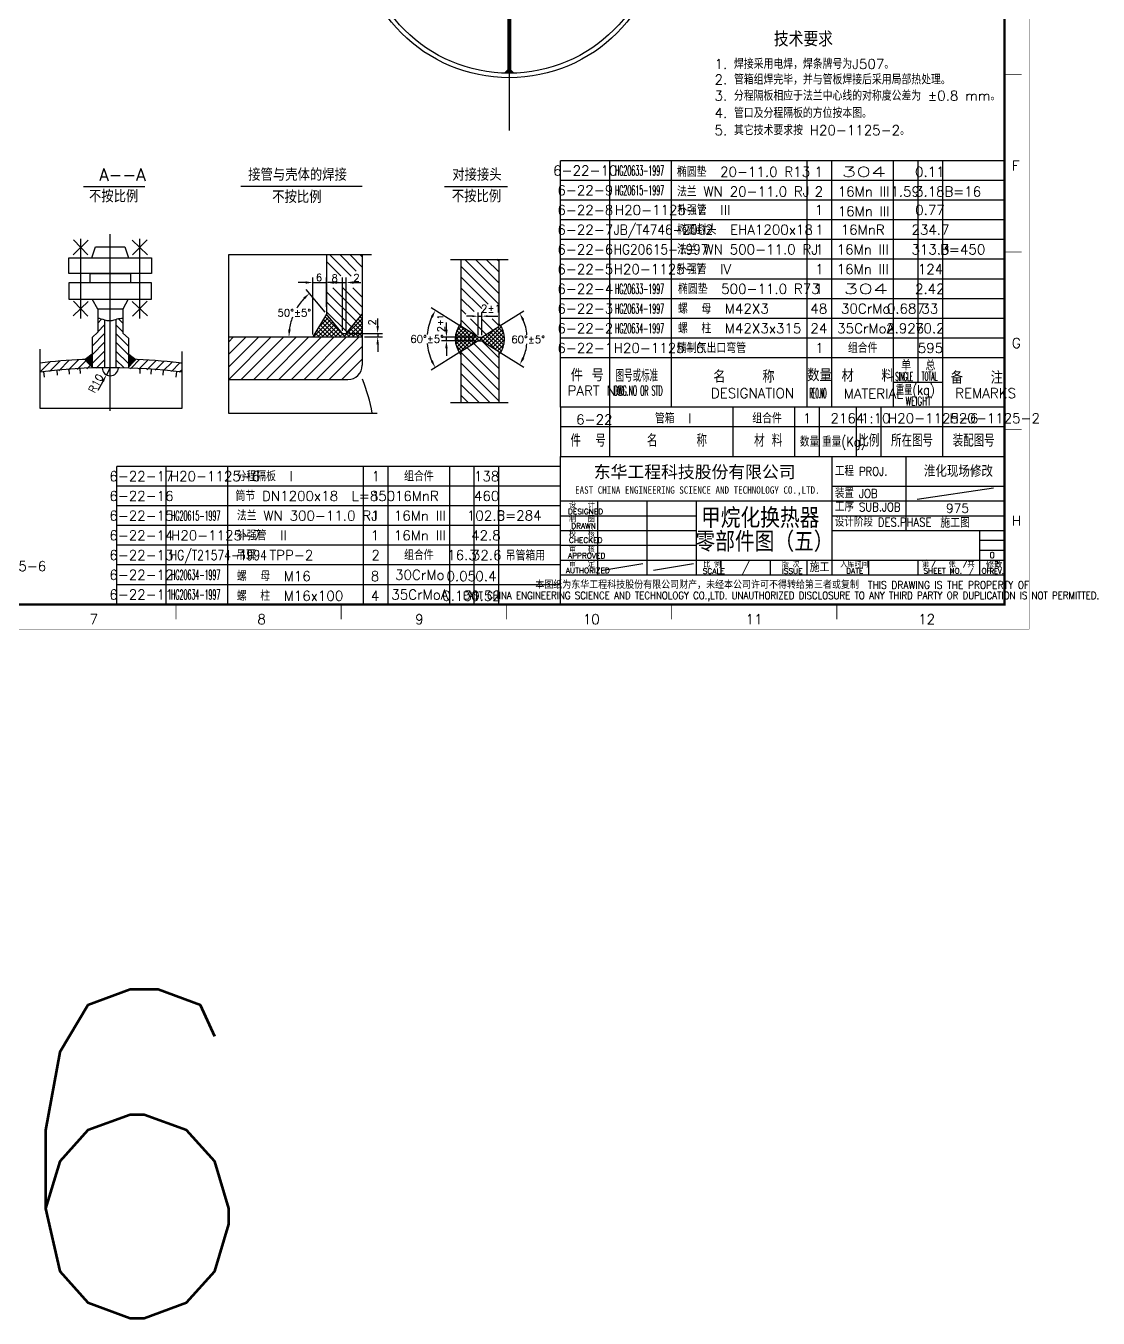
# Model space of a CAD drawing. Extents: x 49444 to 186655, y 41039 to 60167.
# Drawn here: x 146545 to 153068, y 43719 to 51582 of the extents above; entities that cross this region are included whole.
import ezdxf
from ezdxf.enums import TextEntityAlignment as Align

# ---------------------------------------------------------------- set-up
doc = ezdxf.new("R2010")
doc.units = 0
doc.header["$LTSCALE"] = 60
doc.header["$MEASUREMENT"] = 0
doc.header["$PDMODE"] = 3
doc.header["$PDSIZE"] = 0.001
doc.layers.get('0').update_dxf_attribs({"linetype": 'CONTINUOUS'})
doc.layers.get('DEFPOINTS').update_dxf_attribs({"linetype": 'CONTINUOUS'})
doc.layers.add('XX', color=7, linetype='CONTINUOUS')
doc.styles.add('LZH', font='txt_l', dxfattribs={"bigfont": 'hztxt_l'})
doc.styles.add('SBTXT', font='txt_l.shx', dxfattribs={"bigfont": 'hztxt_l.shx'})
doc.styles.add('ST', font='')
doc.styles.get("Standard").update_dxf_attribs({"font": 'txt_l', "bigfont": 'hztxt_l'})
doc.styles.get('ST').set_extended_font_data('SimSun')
doc.dimstyles.get("Standard").update_dxf_attribs({"dimtxt": 0.18, "dimasz": 0.18, "dimexe": 0.18, "dimexo": 0.0625, "dimgap": 0.09, "dimtad": 0, "dimtih": 1, "dimtoh": 1, "dimdec": 4, "dimzin": 0, "dimdsep": 46, "dimtxsty": 'Standard', "dimcen": 0.09, "dimadec": 0, "dimazin": 0, "dimtfac": 1, "dimtdec": 4, "dimtofl": 0, "dimtmove": 0, "dimatfit": 3, "dimfxl": 0, "dimtolj": 1, "dimtzin": 0, "dimarcsym": 0})
doc.dimstyles.new('STANDARD$0', dxfattribs={"dimtxt": 3, "dimasz": 3, "dimexe": 2, "dimexo": 1, "dimgap": 0.5, "dimtad": 1, "dimdec": 0, "dimzin": 0, "dimdsep": 46, "dimtxsty": 'Standard', "dimcen": 1, "dimclrd": 256, "dimclre": 256, "dimclrt": 256, "dimadec": 0, "dimazin": 0, "dimtfac": 1.5, "dimtdec": 3, "dimtix": 1, "dimtmove": 0, "dimatfit": 2, "dimfxl": 0, "dimtolj": 1, "dimarcsym": 0})
pattern_1 = [(45, (115082.156, 38769.27), (-26.516504, 26.516504), [])]

# ---------------------------------------------------------------- blocks, each defined once
blk = doc.blocks.new('CLB_WZ')
at = {"layer": 'XX'}
for s, height, p in [('件 号^J', 5, (-175.9, 10.5)), ('数量^J', 5, (-80, 10.5)), ('材   料^J', 5, (-66.09, 10.3)), ('单^J', 4, (-41.9, 15)), ('总^J', 4, (-32, 14.9)), ('名    称^J', 5, (-118.09, 9.9)), ('备   注^J', 5, (-21.8, 9.5)), ('PART NO.', 4, (-177.2, 4.7)), ('DESIGNATION^J', 4, (-119.09, 3.7)), ('MATERIAL^J', 4, (-65.19, 3.5)), ('REMARKS^J', 4, (-20, 3.7))]:
    blk.add_text(s, height=height, dxfattribs=at).set_placement(p)
for s, height, width, p, p2 in [('图号或标准^J', 5, 0.798981, (-157.7, 10.3), (-138.1, 10.3)), ('SINGLE^J', 3.5, 0.800977, (-44.2, 10.7), (-36, 10.7)), ('TOTAL^J', 3.5, 0.904762, (-33.6, 10.8), (-26, 10.8)), ('DWG.NO OR STD^J', 4, 0.813953, (-158.4, 4.7), (-137.4, 4.7)), ('REO.NO^J', 4, 0.658541, (-79, 3.7), (-71.23, 3.7)), ('重量(kg)^J', 4, 1.174935, (-44, 5), (-26, 5)), ('WEIGHT', 3.5, 0.996337, (-40.07, 0.76), (-29.87, 0.76))]:
    blk.add_text(s, height=height, dxfattribs=dict(at, width=width)).set_placement(p, p2, align=Align.FIT)
blk = doc.blocks.new('*D442')
at = {"color": 0, "lineweight": -2}
blk.add_line((148364.8, 49840.3), (148250.7, 49978.1), dxfattribs=at)
for start, end in [(137.10744, 149.66072), (159.74663, 172.50946)]:
    blk.add_arc((148489.5, 49689.7), 344.5, start, end, dxfattribs=at)
at = {"color": 0}
for points in [[(148232, 49929.6), (148242.3, 49918.7), (148269.8, 49955)], [(148155.5, 49734.1), (148140.5, 49735.1), (148145, 49689.7)]]:
    blk.add_solid(points, dxfattribs=at)
at = {"layer": 'DEFPOINTS', "color": 0}
for p in [(148202.5, 49880.2), (148374.4, 49828.7), (148471.6, 49711.3), (147777.5, 49689.7), (148590.4, 49689.7)]:
    blk.add_point(p, dxfattribs=at)
at = {"color": 0, "insert": (148177.8, 49836.3), "char_height": 45, "attachment_point": 5}
blk.add_mtext('\\A1;50%%d±5%%d', dxfattribs=at)
blk = doc.blocks.new('*X0')
at = {"color": 0}
for p, q in [((448.97, 250.98), (465.99, 268)), ((448.97, 258.05), (458.92, 268)), ((448.97, 265.12), (451.85, 268)), ((449.06, 244), (473.06, 268)), ((456.13, 244), (480.13, 268)), ((463.2, 244), (487.2, 268)), ((470.27, 244), (494.27, 268)), ((477.34, 244), (501.34, 268)), ((484.41, 244), (508.41, 268)), ((491.49, 244), (515.49, 268)), ((498.56, 244), (522.56, 268)), ((505.63, 244), (524.23, 262.6)), ((512.7, 244), (524.23, 255.53))]:
    blk.add_line(p, q, dxfattribs=at)
blk = doc.blocks.new('*X9')
at = {"color": 0}
for p, q in [((348.74, 98.15), (330.77, 116.12)), ((348.74, 103.81), (336.43, 116.12)), ((348.74, 109.46), (342.09, 116.12)), ((348.74, 115.12), (347.74, 116.12)), ((348.71, 92.53), (328.74, 112.49)), ((343.05, 92.53), (328.74, 106.84)), ((339.78, 90.14), (328.74, 101.18)), ((335.7, 88.57), (328.74, 95.52)), ((331.29, 87.32), (328.74, 89.86)), ((337.81, 75.14), (328.74, 84.21)), ((342.04, 76.57), (333.86, 84.75)), ((345.52, 78.75), (339.51, 84.75)), ((348.74, 81.18), (345.17, 84.75)), ((348.74, 52.89), (332.07, 69.57)), ((348.74, 58.55), (335.54, 71.75)), ((348.74, 64.21), (339.93, 73.02)), ((348.74, 47.24), (328.74, 67.24)), ((348.74, 41.58), (328.74, 61.58)), ((343.93, 40.73), (328.74, 55.92)), ((338.28, 40.73), (328.74, 50.27)), ((332.62, 40.73), (328.74, 44.61))]:
    blk.add_line(p, q, dxfattribs=at)
blk = doc.blocks.new('*D443')
at = {"color": 0, "lineweight": -2}
for p, q in [((149178.5, 49761.2), (149010.1, 49866.5)), ((149178.5, 49592.5), (149009.9, 49487.3))]:
    blk.add_line(p, q, dxfattribs=at)
for start, end in [(155.8599, 175.17897), (184.75353, 204.07284)]:
    blk.add_arc((149313.7, 49676.7), 328, start, end, dxfattribs=at)
at = {"color": 0}
for points in [[(149007.8, 49814.4), (149021, 49807.3), (149035.6, 49850.6)], [(149020.8, 49546.5), (149007.6, 49539.4), (149035.4, 49503.2)]]:
    blk.add_solid(points, dxfattribs=at)
at = {"layer": 'DEFPOINTS', "color": 0}
for p in [(148991.4, 49737.6), (149191.3, 49753.3), (149295.2, 49688.3), (149295.2, 49665.2), (149191.3, 49600.4)]:
    blk.add_point(p, dxfattribs=at)
at = {"color": 0, "insert": (148985.7, 49676.9), "char_height": 45, "attachment_point": 5}
blk.add_mtext('\\A1;60%%d±5%%d', dxfattribs=at)
blk = doc.blocks.new('*D444')
at = {"lineweight": -2}
for p, q in [((149103, 49733.3), (149103, 49778.3)), ((149280.2, 49688.3), (149073, 49688.3)), ((149280.2, 49665.2), (149073, 49665.2)), ((149103, 49665.2), (149103, 49688.3)), ((149103, 49620.2), (149103, 49575.2))]:
    blk.add_line(p, q, dxfattribs=at)
for points in [[(149095.5, 49733.3), (149110.5, 49733.3), (149103, 49688.3)], [(149095.5, 49620.2), (149110.5, 49620.2), (149103, 49665.2)]]:
    blk.add_solid(points)
at = {"layer": 'DEFPOINTS', "color": 0}
for p in [(149103, 49688.3), (149295.2, 49688.3), (149295.2, 49665.2)]:
    blk.add_point(p, dxfattribs=at)
at = {"insert": (149070.3, 49737.3), "char_height": 45, "attachment_point": 5, "rotation": 90}
blk.add_mtext('\\A1;2', dxfattribs=at)
blk = doc.blocks.new('*X8')
at = {"color": 0}
for p, q in [((349.95, 80.68), (348.74, 81.89)), ((348.74, 81.46), (349.16, 81.87)), ((325.79, 73.35), (331.51, 79.08)), ((331.63, 69.3), (325.8, 75.13)), ((325.84, 75.53), (330.21, 79.9)), ((326.04, 71.48), (332.81, 78.25)), ((332.94, 70.11), (326.08, 76.97)), ((326.43, 78.24), (328.91, 80.72)), ((326.5, 69.82), (334.11, 77.43)), ((334.24, 70.93), (326.56, 78.61)), ((327.14, 68.33), (335.41, 76.61)), ((335.54, 71.75), (327.21, 80.08)), ((327.91, 66.99), (336.71, 75.79)), ((336.84, 72.57), (328, 81.41)), ((333.53, 70.49), (338.18, 75.14)), ((338.4, 73.14), (334.09, 77.45)), ((338.3, 73.14), (341.23, 76.07)), ((341.81, 71.85), (338.52, 75.14)), ((340.16, 72.88), (346.89, 79.6)), ((347.44, 68.34), (340.3, 75.48)), ((341.47, 72.06), (350, 80.59)), ((350.08, 67.82), (341.6, 76.3)), ((342.78, 71.25), (350.7, 79.17)), ((350.77, 69.26), (342.91, 77.11)), ((344.08, 70.43), (351.25, 77.6)), ((351.29, 70.85), (344.21, 77.93)), ((345.39, 69.62), (351.61, 75.84)), ((351.63, 72.63), (345.52, 78.75)), ((351.71, 74.68), (346.82, 79.56)), ((351.37, 77.14), (348.13, 80.38)), ((330.33, 68.48), (325.82, 72.99)), ((329.03, 67.66), (326.33, 70.36)), ((346.7, 68.8), (351.71, 73.82)), ((348, 67.99), (351.43, 71.42)), ((348.74, 66.61), (350.22, 68.09)), ((349.25, 66.53), (348.74, 67.04))]:
    blk.add_line(p, q, dxfattribs=at)
blk = doc.blocks.new('*D441')
at = {"color": 0, "lineweight": -2}
for p, q in [((149435, 49761.2), (149574.7, 49848.6)), ((149435, 49592.5), (149574.9, 49505.2))]:
    blk.add_line(p, q, dxfattribs=at)
for start, end in [(4.85116, 23.23424), (336.83303, 354.17267)]:
    blk.add_arc((149299.8, 49676.7), 294.2, start, end, dxfattribs=at)
at = {"color": 0}
for points in [[(149563.5, 49789.3), (149576.8, 49796.3), (149549.3, 49832.7)], [(149576.9, 49557.5), (149563.6, 49564.5), (149549.5, 49521.1)]]:
    blk.add_solid(points, dxfattribs=at)
at = {"layer": 'DEFPOINTS', "color": 0}
for p in [(149422.3, 49753.3), (149588.9, 49731.3), (149318.3, 49688.3), (149318.3, 49665.2), (149422.3, 49600.4)]:
    blk.add_point(p, dxfattribs=at)
at = {"color": 0, "insert": (149600.1, 49674.2), "char_height": 45, "attachment_point": 5}
blk.add_mtext('\\A1;60%%d±5%%d', dxfattribs=at)
blk = doc.blocks.new('*D438')
at = {"lineweight": -2}
for p, q in [((148374.4, 49874.4), (148374.4, 50050.5)), ((148426.6, 50020.5), (148419.4, 50020.5)), ((148471.6, 49726.3), (148471.6, 50050.5))]:
    blk.add_line(p, q, dxfattribs=at)
for points in [[(148419.4, 50028), (148419.4, 50013), (148374.4, 50020.5)], [(148426.6, 50028), (148426.6, 50013), (148471.6, 50020.5)]]:
    blk.add_solid(points)
at = {"layer": 'DEFPOINTS', "color": 0}
for p in [(148374.4, 50020.5), (148374.4, 49859.4), (148471.6, 49711.3)]:
    blk.add_point(p, dxfattribs=at)
at = {"insert": (148423, 50047.9), "char_height": 45, "attachment_point": 5}
blk.add_mtext('\\A1;8', dxfattribs=at)
blk = doc.blocks.new('*D439')
at = {"lineweight": -2}
for p, q in [((148426.6, 50020.5), (148381.6, 50020.5)), ((148471.6, 49726.3), (148471.6, 50050.5)), ((148471.6, 50020.5), (148493.2, 50020.5)), ((148493.2, 49726.3), (148493.2, 50050.5)), ((148538.2, 50020.5), (148583.2, 50020.5))]:
    blk.add_line(p, q, dxfattribs=at)
for points in [[(148426.6, 50028), (148426.6, 50013), (148471.6, 50020.5)], [(148538.2, 50028), (148538.2, 50013), (148493.2, 50020.5)]]:
    blk.add_solid(points)
at = {"layer": 'DEFPOINTS', "color": 0}
for p in [(148493.2, 50020.5), (148471.6, 49711.3), (148493.2, 49711.3)]:
    blk.add_point(p, dxfattribs=at)
at = {"insert": (148556, 50048.9), "char_height": 45, "attachment_point": 5}
blk.add_mtext('\\A1;2', dxfattribs=at)
blk = doc.blocks.new('*D440')
at = {"lineweight": -2}
for p, q in [((148245.8, 50020.5), (148200.8, 50020.5)), ((148290.8, 49704.7), (148290.8, 50050.5)), ((148290.8, 50020.5), (148374.4, 50020.5)), ((148374.4, 49872.1), (148374.4, 50050.5)), ((148419.4, 50020.5), (148464.4, 50020.5))]:
    blk.add_line(p, q, dxfattribs=at)
for points in [[(148245.8, 50028), (148245.8, 50013), (148290.8, 50020.5)], [(148419.4, 50028), (148419.4, 50013), (148374.4, 50020.5)]]:
    blk.add_solid(points)
at = {"layer": 'DEFPOINTS', "color": 0}
for p in [(148374.4, 50020.5), (148374.4, 49857.1), (148290.8, 49689.7)]:
    blk.add_point(p, dxfattribs=at)
at = {"insert": (148328.1, 50051.2), "char_height": 45, "attachment_point": 5}
blk.add_mtext('\\A1;6', dxfattribs=at)
blk = doc.blocks.new('*D445')
at = {"lineweight": -2}
for p, q in [((148684.8, 49756.3), (148684.8, 49801.3)), ((148508.2, 49711.3), (148714.8, 49711.3)), ((148684.8, 49711.3), (148684.8, 49689.7)), ((148604.9, 49689.7), (148714.8, 49689.7)), ((148684.8, 49644.7), (148684.8, 49599.7))]:
    blk.add_line(p, q, dxfattribs=at)
for points in [[(148677.3, 49756.3), (148692.3, 49756.3), (148684.8, 49711.3)], [(148677.3, 49644.7), (148692.3, 49644.7), (148684.8, 49689.7)]]:
    blk.add_solid(points)
at = {"layer": 'DEFPOINTS', "color": 0}
for p in [(148493.2, 49711.3), (148589.9, 49689.7), (148684.8, 49689.7)]:
    blk.add_point(p, dxfattribs=at)
at = {"insert": (148650.7, 49777.9), "char_height": 45, "attachment_point": 5, "rotation": 90}
blk.add_mtext('\\A1;2', dxfattribs=at)

msp = doc.modelspace()

# ---------------------------------------------------------------- hatches: boundary and pattern name
h = msp.add_hatch()
h.set_pattern_fill('ANSI31', color=256, scale=300, style=0)
h.set_pattern_definition(pattern_1)
edge = h.paths.add_edge_path()
edge.add_arc((146963.409346, 49623.190491), 179.815167, 70.3961695458, 84.2241260272)
edge.add_line((146981.505471, 49802.092767), (146981.505471, 49718.091706))
edge.add_line((146981.505471, 49718.091706), (146947.239951, 49686.059491))
edge.add_line((146947.239951, 49686.059491), (146947.239951, 49500.332874))
edge.add_ellipse((147058.148351, 48602.042926), major_axis=(-1800, 0), ratio=0.5, start_angle=271.0953200844, end_angle=273.5325616392, ccw=False)
edge.add_line((147023.739951, 49501.878475), (147023.739951, 49792.582676))
h = msp.add_hatch()
h.set_pattern_fill('ANSI31', color=256, scale=300, style=0)
h.set_pattern_definition([(135, (179034.14, 38769.27), (26.516504, 26.516504), [])])
edge = h.paths.add_edge_path()
edge.add_arc((147152.887292, 49623.190491), 179.815167, 95.7758739728, 109.6038304542, ccw=False)
edge.add_line((147134.791167, 49802.092767), (147134.791167, 49718.091706))
edge.add_line((147134.791167, 49718.091706), (147169.056687, 49686.059491))
edge.add_line((147169.056687, 49686.059491), (147169.056687, 49500.332874))
edge.add_ellipse((147058.148288, 48602.042926), major_axis=(1800, 0), ratio=0.5, start_angle=86.4674383608, end_angle=88.4375257395)
edge.add_ellipse((147058.148288, 48602.042926), major_axis=(1800, 0), ratio=0.5, start_angle=88.4375257395, end_angle=88.9046799156)
edge.add_line((147092.556687, 49501.878475), (147092.556687, 49792.582676))
h = msp.add_hatch()
h.set_pattern_fill('ANSI37', color=256, scale=150, style=0)
h.set_pattern_definition([(45, (97174.268, 1645.848), (-13.258252, 13.258252), []), (135, (97174.268, 1645.848), (-13.258252, -13.258252), [])])
h.paths.add_polyline_path([(148590.401698, 49689.681494), (148590.401698, 49828.201167), (148493.201698, 49711.281494), (148471.601698, 49711.281494), (148374.401698, 49828.70557), (148290.846414, 49689.681494)])
h = msp.add_hatch()
h.set_pattern_fill('ANSI31', color=256, scale=300, style=0)
h.set_pattern_definition(pattern_1)
edge = h.paths.add_edge_path()
edge.add_ellipse((147058.148351, 48602.042926), major_axis=(-1800, 0), ratio=0.5, start_angle=255.9557268738, end_angle=266.4790243043, ccw=False)
edge.add_line((147494.957199, 49475.140576), (147494.957199, 49529.554517))
edge.add_spline(control_points=[(147494.957199, 49529.554517), (147488.992798, 49530.288608), (147483.021246, 49531.007624), (147380.901128, 49543.03127), (147282.98603, 49550.44123), (147179.255207, 49554.037619), (147173.975004, 49554.209143), (147168.693456, 49554.369179)], knot_values=[4.4710457451, 4.4710457451, 4.4710457451, 4.4710457451, 4.4811217711, 4.4811217711, 4.6431590008, 4.6431590008, 4.6518468801, 4.6518468801, 4.6518468801, 4.6518468801], degree=3, periodic=0)
edge.add_line((147168.693456, 49554.369179), (147168.693456, 49500.34407))
edge = h.paths.add_edge_path()
edge.add_ellipse((147058.148351, 48602.042926), major_axis=(-1800, 0), ratio=0.5, start_angle=273.5325616392, end_angle=283.7918236525, ccw=False)
edge.add_line((146947.239951, 49500.332874), (146947.239951, 49554.357615))
edge.add_spline(control_points=[(146947.239951, 49554.357615), (146927.746601, 49553.765159), (146908.271621, 49553.016401), (146801.370243, 49548.041498), (146714.485271, 49540.811816), (146629.037584, 49530.492934)], knot_values=[4.7731302979, 4.7731302979, 4.7731302979, 4.7731302979, 4.8051962305, 4.8051962305, 4.9493995343, 4.9493995343, 4.9493995343, 4.9493995343], degree=3, periodic=0)
edge.add_line((146629.037584, 49530.492934), (146629.037584, 49476.094405))

# ---------------------------------------------------------------- linework, layer by layer
for p, q in [((149484.770175, 53363.625191), (149484.770175, 50946.215636)), ((149475.770191, 53093.833482), (149475.770191, 51293.923509)), ((149493.770191, 53093.833482), (149493.770191, 51293.923509)), ((152497.774292, 50761.907614), (149797.774292, 50761.907614)), ((149797.774292, 49261.907614), (149797.774292, 50761.907614)), ((150097.774292, 49261.907614), (150097.774292, 50761.907614)), ((150472.774292, 49261.907614), (150472.774292, 50761.907614)), ((151297.774292, 49261.907614), (151297.774292, 50761.907614)), ((151447.774292, 49261.907614), (151447.774292, 50761.907614)), ((151822.774292, 49261.907614), (151822.774292, 50761.907614)), ((151972.774292, 49411.907614), (151972.774292, 50761.907614)), ((152122.774292, 49261.907614), (152122.774292, 50761.907614)), ((152497.774292, 50641.907614), (149797.774292, 50641.907614)), ((146895.459362, 50604.803137), (147268.018419, 50604.803137)), ((147852.35759, 50607.24236), (148591.372019, 50607.24236)), ((149091.519979, 50605.191718), (149475.312639, 50605.191718)), ((152497.774292, 50521.907614), (149797.774292, 50521.907614)), ((152497.774292, 50401.907614), (149797.774292, 50401.907614)), ((147058.148319, 49240.623521), (147058.148319, 50315.392977)), ((152497.774292, 50281.907614), (149797.774292, 50281.907614)), ((148647.721943, 50188.310133), (147777.540697, 50188.310133)), ((147777.540697, 50188.310133), (147777.540697, 49225.326876)), ((152497.774292, 50161.907614), (149797.774292, 50161.907614)), ((152497.774292, 50041.907614), (149797.774292, 50041.907614)), ((152497.774292, 49921.907614), (149797.774292, 49921.907614)), ((152497.774292, 49801.907614), (149797.774292, 49801.907614)), ((152497.774292, 49681.907614), (149797.774292, 49681.907614)), ((146658.089033, 49444.375463), (146654.092477, 49479.074688)), ((146737.280995, 49456.684174), (146734.476088, 49487.372845)), ((146810.313728, 49463.717827), (146808.238215, 49493.3264)), ((146877.186904, 49467.234471), (146875.649505, 49497.405167)), ((147058.148351, 49502.042926), (147034.775253, 49458.883859)), ((147239.109734, 49467.234471), (147240.647134, 49497.405167)), ((147305.98291, 49463.717827), (147308.058424, 49493.3264)), ((147379.015643, 49456.684174), (147381.82055, 49487.372845)), ((147458.207606, 49444.375463), (147462.204162, 49479.074688)), ((147013.345864, 49419.313905), (146983.408996, 49364.168603)), ((152497.774289, 48961.90762), (152497.774289, 49441.90762)), ((147777.540697, 49225.326876), (148682.520661, 49225.326876)), ((149797.774292, 48901.907614), (147097.774292, 48901.907614)), ((147097.774292, 48061.907614), (147097.774292, 48901.907614)), ((147397.774292, 48061.907614), (147397.774292, 48901.907614)), ((147772.774292, 48061.907614), (147772.774292, 48901.907614)), ((148597.774292, 48061.907614), (148597.774292, 48901.907614)), ((148747.774292, 48061.907614), (148747.774292, 48901.907614)), ((149122.774292, 48061.907614), (149122.774292, 48901.907614)), ((149272.774292, 48061.907614), (149272.774292, 48901.907614)), ((149422.774292, 48061.907614), (149422.774292, 48901.907614)), ((149797.774292, 48781.907614), (147097.774292, 48781.907614)), ((151447.774293, 48781.907607), (152497.774298, 48781.907607)), ((151965.773248, 48702.107452), (152430.78314, 48771.858935)), ((150022.774298, 48691.907607), (150022.774298, 48241.907607)), ((150322.774292, 48691.907607), (150322.774292, 48241.907607)), ((151447.774298, 48691.907607), (152497.774298, 48691.907607)), ((149797.774292, 48661.907614), (147097.774292, 48661.907614)), ((149797.774298, 48601.907607), (150622.774298, 48601.907607)), ((151447.774293, 48601.907607), (152497.774298, 48601.907607)), ((149797.774292, 48541.907614), (147097.774292, 48541.907614)), ((149797.774298, 48511.907607), (150622.774298, 48511.907607)), ((152347.774298, 48511.907607), (152497.774298, 48511.907607)), ((152347.774298, 48451.907607), (152497.774298, 48451.907607)), ((149797.774292, 48421.907614), (147097.774292, 48421.907614)), ((149797.774298, 48421.907607), (150622.774298, 48421.907607)), ((152347.774298, 48391.907607), (152497.774298, 48391.907607)), ((149797.774292, 48301.907614), (147097.774292, 48301.907614)), ((150054.856489, 48269.600021), (150298.270667, 48311.400522)), ((150362.927539, 48269.600021), (150606.341717, 48311.400522)), ((149797.774292, 48181.907614), (147097.774292, 48181.907614))]:
    msp.add_line(p, q)
at = {"color": 0}
for p, q in [((148523.316195, 50059.787534), (148394.793595, 50188.310133)), ((148554.909561, 50089.288194), (148455.887621, 50188.310133)), ((148590.401694, 50114.890086), (148516.981647, 50188.310133)), ((148590.401694, 50175.984112), (148578.075673, 50188.310133)), ((148460.369657, 50061.438468), (148374.401694, 50147.608008)), ((148554.142193, 49784.585432), (148374.401694, 49964.325931)), ((148581.875933, 49817.945718), (148412.152542, 49987.669108)), ((148590.401694, 49870.513982), (148473.246568, 49987.669108)), ((148590.401694, 49931.608008), (148534.340594, 49987.669108)), ((148526.408453, 49751.225146), (148374.401694, 49903.231905)), ((148498.96053, 49718.208663), (148374.401694, 49842.767498)), ((152497.774292, 49561.907614), (149797.774292, 49561.907614)), ((152122.774292, 49411.907614), (151822.774292, 49411.907614))]:
    msp.add_line(p, q, dxfattribs=at)
at = {"color": 0, "linetype": 'ByBlock'}
for p, q in [((149260.556136, 49815.659205), (149225.906136, 49815.659205)), ((149295.206136, 49699.846178), (149295.206136, 49838.759205)), ((149295.206136, 49815.659205), (149318.306136, 49815.659205)), ((149318.306136, 49699.846178), (149318.306136, 49838.759205)), ((149352.956136, 49815.659205), (149415.221602, 49815.659205))]:
    msp.add_line(p, q, dxfattribs=at)
at = {"const_width": 1.5}
msp.add_lwpolyline([(140032.774292, 47911.907614), (152647.774292, 47911.907614), (152647.774292, 56821.907614), (140032.774292, 56821.907614), (140032.774292, 47911.907614, 1.9635677679)], format="xyb", dxfattribs=at)
for points, const_width in [([(140407.774292, 48061.907614), (152497.774292, 48061.907614), (152497.774292, 56671.907614), (140407.774292, 56671.907614), (140407.774292, 48061.907614)], 15), ([(152497.774292, 51286.907614), (152602.774292, 51286.907614)], 4.5), ([(152497.774292, 50206.907614), (152602.774292, 50206.907614)], 4.5), ([(152497.774292, 49126.907614), (152602.774292, 49126.907614)], 4.5), ([(147457.774292, 47971.907614), (147457.774292, 48061.907614)], 4.5), ([(148462.774292, 47971.907614), (148462.774292, 48061.907614)], 4.5), ([(149467.774292, 47971.907614), (149467.774292, 48061.907614)], 4.5), ([(150472.774292, 47971.907614), (150472.774292, 48061.907614)], 4.5), ([(151477.774292, 47971.907614), (151477.774292, 48061.907614)], 4.5)]:
    msp.add_lwpolyline(points, dxfattribs=dict(const_width=const_width))
for points in [[(146832.584181, 50190.096391), (146924.084841, 50278.765021)], [(146834.000196, 50280.181036), (146922.668826, 50188.680376)], [(146878.334493, 49801.256586), (146878.334493, 50287.228481)], [(147283.712556, 50190.096391), (147192.211896, 50278.765021)], [(147282.296541, 50280.181036), (147193.627911, 50188.680376)], [(147237.962208, 49801.256586), (147237.962208, 50287.228481)], [(146946.724296, 50171.181541), (146968.789191, 50238.113371), (147147.144261, 50238.113371), (147169.209156, 50171.181541)], [(148374.401698, 50188.310129), (148374.401698, 49828.70557)], [(148590.401698, 50188.310129), (148590.401698, 49516.881494)], [(149128.810356, 50161.655328), (149478.504948, 50161.655328)], [(149191.256137, 50161.655332), (149191.256137, 49754.044409)], [(149422.256137, 50161.655332), (149422.256137, 49753.268075)], [(146935.569786, 50019.535861), (146935.569786, 50074.493551), (147180.363666, 50074.493551), (147180.363666, 50019.535861)], [(146832.584181, 49817.179681), (146924.084841, 49905.848356)], [(146834.000196, 49907.264326), (146922.668826, 49815.763711)], [(147167.981961, 49919.910226), (147134.427936, 49859.165221), (146981.505471, 49859.165221), (146948.314461, 49919.910226)], [(146981.505471, 49859.165221), (146981.505471, 49718.091706)], [(147134.427936, 49859.165221), (147134.427936, 49711.979131)], [(147283.712556, 49817.179681), (147192.211896, 49905.848356)], [(147282.296541, 49907.264326), (147193.627911, 49815.763711)], [(147023.739951, 49792.582681), (147023.739951, 49501.874626)], [(147092.193456, 49795.385821), (147092.193456, 49501.878136)], [(148374.401698, 49828.70557), (148290.846414, 49689.681494)], [(148471.601698, 49711.281494), (148374.401698, 49828.70557)], [(148493.201698, 49711.281494), (148590.401698, 49828.201167)], [(146947.239951, 49686.059491), (146981.505471, 49718.091706)], [(147168.693456, 49681.277566), (147134.427936, 49713.309826)], [(148471.601698, 49711.281494), (148493.201698, 49711.281494)], [(149295.206137, 49688.296184), (149191.256137, 49754.044409)], [(149318.306137, 49688.296184), (149422.256137, 49753.268075)], [(146947.239951, 49686.059491), (146947.239951, 49500.293911)], [(147168.693456, 49681.277566), (147168.693456, 49500.305386)], [(147777.540702, 49689.681494), (148590.401698, 49689.681494)], [(149295.206137, 49665.196184), (149191.256137, 49599.824882)], [(149295.206137, 49688.296184), (149318.306137, 49688.296184)], [(149295.206137, 49665.196184), (149318.306137, 49665.196184)], [(149318.306137, 49665.196184), (149422.256137, 49600.393869)], [(146629.037584, 49614.319148), (146629.037584, 49257.100167), (147494.957199, 49257.100167), (147494.957199, 49600.4074)], [(149191.256137, 49599.824882), (149191.256137, 49290.948441)], [(149422.256137, 49600.393869), (149422.256137, 49290.948441)], [(147777.540702, 49430.481494), (148504.001698, 49430.481494)], [(149128.810356, 49290.948437), (149478.504948, 49290.948437)], [(152497.774292, 49141.907614), (149797.774292, 49141.907614)], [(152497.774292, 48961.907614), (152497.774292, 48061.907614), (149797.774292, 48061.907614), (149797.774292, 48961.907614)], [(149797.774292, 48961.907614), (152497.774292, 48961.907614)], [(151447.774292, 48961.907614), (151447.774292, 48241.907614)], [(151897.774292, 48961.907614), (151897.774292, 48511.907614)], [(149797.774292, 48691.907614), (151447.774292, 48691.907614)], [(150622.774292, 48691.907614), (150622.774292, 48241.907614)], [(151447.774292, 48511.907614), (152497.774292, 48511.907614)], [(152347.774292, 48241.907614), (152347.774292, 48511.907614)], [(149797.774292, 48331.907614), (152497.774292, 48331.907614)], [(150772.774292, 48331.907614), (150772.774292, 48241.907614)], [(151072.774292, 48331.907614), (151072.774292, 48241.907614)], [(151297.774292, 48241.907614), (151297.774292, 48331.907614)], [(151672.774292, 48241.907614), (151672.774292, 48331.907614)], [(151972.774292, 48241.907614), (151972.774292, 48331.907614)], [(149797.774292, 48241.907614), (152497.774292, 48241.907614)]]:
    msp.add_lwpolyline(points)
for points in [[(146805.973026, 50074.493551), (146805.973026, 50171.181541), (147309.960426, 50171.181541), (147309.960426, 50074.493551)], [(146805.973026, 50019.535861), (146805.973026, 49919.910226), (147309.960426, 49919.910226), (147309.960426, 50019.535861)]]:
    msp.add_lwpolyline(points, close=True)
for points in [[(147134.427923, 49802.052308, 0.0278642142), (147117.823571, 49800.64967, 0.0466953254), (147079.887631, 49791.634631, -0.0734135335), (147055.409053, 49787.178515, -0.0965903446), (147025.348061, 49792.001302, 0.0639054704), (146980.714241, 49802.171034, 0.0610899421)], [(149191.256137, 49772.253018, 0.359897), (149191.256137, 49581.239349, 3.832522)], [(149422.256137, 49581.239349, 0.359897), (149422.256137, 49772.253018, 0.690929)], [(148504.001698, 49430.481494, 0.414214), (148590.401698, 49516.881494)], [(148652.124918, 49225.326876, 0.050567), (148592.252753, 49431.909686, 0.383142)]]:
    msp.add_lwpolyline(points, format="xyb")
at = {"color": 7}
for points in [[(149797.774292, 49261.907614), (149797.774292, 48961.907614)], [(150097.774292, 48961.907614), (150097.774292, 49261.907614)], [(150847.774292, 48961.907614), (150847.774292, 49261.907614)], [(151222.774292, 48961.907614), (151222.774292, 49261.907614)], [(151372.774292, 48961.907614), (151372.774292, 49261.907614)], [(151597.774292, 48961.907614), (151597.774292, 49261.907614)], [(151747.774292, 48961.907614), (151747.774292, 49261.907614)], [(152122.774292, 48961.907614), (152122.774292, 49261.907614)]]:
    msp.add_lwpolyline(points, dxfattribs=at)
at = {"color": 0}
msp.add_lwpolyline([(152497.774292, 49261.907614), (149797.774292, 49261.907614)], dxfattribs=at)
for radius in [926.999984, 899.999988]:
    msp.add_circle((149484.770175, 52193.878495), radius)
msp.add_arc((147058.148351, 49502.042926), 49.081634, 180.3906367217, 359.6093632784)
msp.add_ellipse((147058.148351, 48602.042926), major_axis=(-1800, 0), ratio=0.5, start_param=4.4672701733, end_param=4.953101713)
for points, knots in [([(146947.239951, 49554.357615), (146927.746601, 49553.765159), (146908.271621, 49553.016401), (146801.370243, 49548.041498), (146714.485271, 49540.811816), (146629.037584, 49530.492934)], [4.77313029789, 4.77313029789, 4.77313029789, 4.77313029789, 4.80519623052, 4.80519623052, 4.94939953427, 4.94939953427, 4.94939953427, 4.94939953427]), ([(147494.957199, 49529.554517), (147488.992798, 49530.288608), (147483.021246, 49531.007624), (147380.901128, 49543.03127), (147282.98603, 49550.44123), (147179.255207, 49554.037619), (147173.975004, 49554.209143), (147168.693456, 49554.369179)], [4.47104574512, 4.47104574512, 4.47104574512, 4.47104574512, 4.48112177108, 4.48112177108, 4.6431590008, 4.6431590008, 4.65184688013, 4.65184688013, 4.65184688013, 4.65184688013])]:
    msp.add_open_spline(points, degree=3, knots=knots)
for p in [(147057.966707, 50067.293725), (147057.966707, 50026.735658)]:
    msp.add_point(p)
at = {"color": 0, "linetype": 'ByBlock'}
for p in [(147058.148351, 49866.519279), (149318.306136, 49815.659205), (149295.206136, 49688.296178), (149318.306136, 49688.296178), (147023.739956, 49501.87461), (147092.193461, 49501.878145), (147092.193461, 49501.878145), (147168.693461, 49500.305373)]:
    msp.add_point(p, dxfattribs=at)
for points in [[(149475.77016, 51293.923509), (149475.77016, 51319.089578), (149450.944017, 51294.514404)], [(149493.770191, 51293.923509), (149493.770191, 51319.089578), (149518.596333, 51294.514404)], [(146947.603182, 49500.305386), (146897.800102, 49552.517684), (146947.603182, 49590.791476)], [(147168.693456, 49500.305386), (147218.496537, 49552.517684), (147168.693456, 49590.791476)], [(147006.750871, 49422.885469), (147019.940856, 49415.74234), (147034.775253, 49458.883859)]]:
    msp.add_solid(points)
for points in [[(149260.556136, 49821.434205), (149260.556136, 49809.884205), (149295.206136, 49815.659205)], [(149352.956136, 49821.434205), (149352.956136, 49809.884205), (149318.306136, 49815.659205)]]:
    msp.add_solid(points, dxfattribs=at)

# ---------------------------------------------------------------- block references
for name, p, xscale, yscale, zscale in [('*X9', (145394.278055, 48820.468519), 11.55, 11.55, 11.55), ('*X8', (145394.278055, 48820.468519), 11.55, 11.55, 11.55), ('*X0', (142928.695688, 46795.295876), 10.8, 10.8, 10.8)]:
    msp.add_blockref(name, p, dxfattribs=dict(xscale=xscale, yscale=yscale, zscale=zscale))
at = {"color": 0, "xscale": 15, "yscale": 15, "zscale": 15}
msp.add_blockref('CLB_WZ', (152497.774292, 49261.907614), dxfattribs=at)

# ---------------------------------------------------------------- texts
for s, height, p in [('技术要求', 90, (151094.601292, 51456.561502)), ('1. 焊接采用电焊，焊条牌号为J507。', 59.94, (150734.052861, 51320.695098)), ('2. 管箱组焊完毕，并与管板焊接后采用局部热处理。', 59.94, (150734.052861, 51225.901709)), ('3. 分程隔板相应于法兰中心线的对称度公差为 %%p0.8 mm。', 59.94, (150734.052861, 51127.412881)), ('4. 管口及分程隔板的方位按本图。', 59.94, (150734.052861, 51022.283317)), ('5. 其它技术要求按 H20-1125-2。', 59.94, (150734.052861, 50917.153754)), ('椭圆垫  20-11.0 R13', 60, (150505.592132, 50664.085718)), ('F', 60, (152542.774292, 50701.907614)), ('法兰 WN 20-11.0 RJ', 60, (150505.592132, 50544.085718)), ('H20-1125-7', 60, (150127.774293, 50431.90762)), ('补强管  III', 60, (150506.526996, 50431.907621)), ('椭圆垫  500-11.0 R73', 60, (150512.059772, 49951.907613)), ('螺  母  M42X3', 60, (150512.059772, 49831.907613)), ('螺  柱  M42X3x315', 60, (150512.059772, 49711.907613)), ('G', 60, (152542.774292, 49621.907614)), ('管箱  I', 60, (150371.04941, 49164.613506)), ('组合件', 60, (150963.517979, 49164.613506)), ('1', 60, (151271.017979, 49164.613506)), ('2164', 60, (151439.254927, 49164.613506)), ('1:10', 60, (151624.163456, 49164.613506)), ('H20-1125-6', 60, (151788.517979, 49164.613506)), ('H20-1125-2', 60, (152163.517979, 49164.613506)), ('6-22', 60, (149892.187826, 49156.907615)), ('法兰 WN 300-11.0 RJ', 60, (147828.480883, 48571.907613)), ('DESIGNED^J', 33, (149842.773224, 48610.61012)), ('H', 60, (152542.774292, 48541.907614)), ('补强管  II', 60, (147828.480883, 48451.907613)), ('DRAWN^J', 33, (149862.134091, 48522.682613)), ('H20-1125-7', 60, (147427.774293, 48451.907613)), ('CHECKED^J', 33, (149848.399315, 48436.476933)), ('APPROVED^J', 33, (149842.1655, 48341.59888)), ('H20-1125-6', 60, (146118.517977, 48264.613512)), ('AUTHORIZED', 33, (149829.565683, 48251.59888)), ('SCALE', 33, (150662.149071, 48248.102186)), ('ISSUE', 33, (151143.802997, 48248.102186)), ('DATE', 33, (151534.518855, 48249.407607)), ('SHEET NO.    OF^J', 33, (152004.469961, 48249.407607)), ('修改', 37.5, (152384.232977, 48282.887063)), ('螺  母  M16', 60, (147828.48088, 48204.085711)), ('螺  柱  M16x100', 60, (147828.48088, 48084.085711)), ('7', 60, (146932.774292, 47941.907614)), ('8', 60, (147952.774292, 47941.907614)), ('9', 60, (148912.774292, 47941.907614)), ('10', 60, (149932.774292, 47941.907614)), ('11', 60, (150922.774292, 47941.907614)), ('12', 60, (151972.774292, 47941.907614)), ('6', 2000, (146321.844793, 43719.082864))]:
    msp.add_text(s, height=height).set_placement(p)
for s, height, p in [('接管与壳体的焊接', 75, (148197.437049, 50639.310977)), ('1', 60, (151368.48088, 50664.085718)), ('0.11', 60, (152043.48088, 50664.085718)), ('不按比例', 75, (148193.437229, 50504.141136)), ('2', 60, (151368.48088, 50544.085718)), ('16Mn III', 60, (151641.31011, 50544.085718)), ('1.59', 60, (151893.48088, 50544.085718)), ('3.18', 60, (152043.48088, 50544.085718)), ('B=16', 60, (152244.196674, 50544.085718)), ('1', 60, (151369.415744, 50431.907621)), ('16Mn III', 60, (151641.31011, 50424.085718)), ('0.77', 60, (152044.415744, 50431.907621)), ('1', 60, (151368.480883, 49951.907613)), ('2.42', 60, (152043.480883, 49951.907613)), ('48', 60, (151368.480883, 49831.907613)), ('30CrMo', 60, (151653.480883, 49831.907613)), ('33', 60, (152043.480883, 49831.907613)), ('24', 60, (151368.480883, 49711.907613)), ('35CrMoA', 60, (151653.480883, 49711.907613)), ('2.926', 60, (151893.480883, 49711.907613)), ('70.2', 60, (152043.480883, 49711.907613)), ('1', 60, (148668.480883, 48571.907613)), ('16Mn III', 60, (148941.310112, 48571.907613)), ('102.6', 60, (149343.480883, 48571.907613)), ('B=284', 60, (149544.196677, 48573.221732)), ('甲烷化换热器 ', 120, (151052.887168, 48527.836266)), ('零部件图（五）', 120, (151038.208285, 48383.580445)), ('1', 60, (148668.480883, 48451.907613)), ('16Mn III', 60, (148941.310112, 48451.907613)), ('42.8', 60, (149343.480883, 48451.907613)), ('吊管箱用', 60, (149583.336309, 48329.311066)), ('8', 60, (148668.48088, 48204.085711)), ('30CrMo', 60, (148941.310112, 48211.907613)), ('0.05', 60, (149193.48088, 48204.085711)), ('0.4', 60, (149343.48088, 48204.085711)), ('4', 60, (148668.48088, 48084.085711)), ('35CrMoA', 60, (148941.310112, 48091.907613)), ('0.131', 60, (149193.48088, 48084.085711)), ('0.52', 60, (149343.48088, 48084.085711))]:
    msp.add_text(s, height=height).set_placement(p, align=Align.CENTER)
at = {"style": 'LZH'}
for s, p in [('对接接头', (149138.710804, 50639.388011)), ('A--A', (146990.462467, 50638.99943)), ('不按比例  ', (146928.710567, 50507.913506)), ('不按比例  ', (149136.004788, 50508.302087))]:
    msp.add_text(s, height=75, dxfattribs=at).set_placement(p)
for s, p in [('6-22-10', (149947.774292, 50701.907614)), ('6-22-9', (149947.774292, 50581.907614)), ('6-22-8', (149947.774292, 50461.907614)), ('6-22-7', (149947.774292, 50341.907614)), ('1', (151372.774292, 50341.907614)), ('16MnR', (151635.274292, 50341.907614)), ('234.7', (152047.774292, 50341.907614)), ('6-22-6', (149947.774292, 50221.907614)), ('1', (151372.774292, 50221.907614)), ('16Mn III', (151635.274292, 50221.907614)), ('313.3', (152047.774292, 50221.907614)), ('B=450', (152243.468859, 50221.907614)), ('6-22-5', (149947.774292, 50101.907614)), ('1', (151372.774292, 50101.907614)), ('16Mn III', (151635.274292, 50101.907614)), ('124', (152047.774292, 50101.907614)), ('6-22-4', (149947.774292, 49981.907614)), ('6-22-3', (149947.774292, 49861.907614)), ('0.687', (151897.774292, 49861.907614)), ('6-22-2', (149947.774292, 49741.907614)), ('6-22-1', (149947.774292, 49621.907614)), ('1', (151372.774292, 49621.907614)), ('组合件', (151635.274292, 49621.907614)), ('595', (152047.774292, 49621.907614)), ('6-22-17', (147247.774292, 48841.907614)), ('1', (148672.774292, 48841.907614)), ('组合件', (148935.274292, 48841.907614)), ('138', (149347.774292, 48841.907614)), ('6-22-16', (147247.774292, 48721.907614)), ('1', (148672.774292, 48721.907614)), ('16MnR', (148923.103521, 48721.907614)), ('460', (149347.774292, 48721.907614)), ('6-22-15', (147247.774292, 48601.907614)), ('6-22-14', (147247.774292, 48481.907614)), ('6-22-13', (147247.774292, 48361.907614)), ('2', (148672.774292, 48361.907614)), ('组合件', (148935.274292, 48361.907614)), ('16.3', (149197.774292, 48361.907614)), ('32.6', (149347.774292, 48361.907614)), ('6-22-12', (147247.774292, 48241.907614)), ('6-22-11', (147247.774292, 48121.907614))]:
    msp.add_text(s, height=60).set_placement(p, align=Align.MIDDLE_CENTER)
for s, width, p, p2 in [('HG20633-1997', 0.843882, (150127.774293, 50671.90762), (150427.774293, 50671.90762)), ('304', 3.157895, (151506.31011, 50664.085718), (151776.31011, 50664.085718)), ('HG20615-1997', 0.843882, (150127.774293, 50551.90762), (150427.774293, 50551.90762)), ('HG20633-1997', 0.843882, (150127.774293, 49951.907613), (150427.774293, 49951.907613)), ('304', 3.157895, (151518.480883, 49951.907613), (151788.480883, 49951.907613)), ('HG20634-1997', 0.843882, (150127.774293, 49831.907613), (150427.774293, 49831.907613)), ('HG20634-1997', 0.843882, (150127.774293, 49711.907613), (150427.774293, 49711.907613)), ('HG20615-1997', 0.843882, (147427.774293, 48571.907613), (147727.774293, 48571.907613)), ('HG20634-1997', 0.843882, (147427.774293, 48211.907613), (147727.774293, 48211.907613)), ('HG20634-1997', 0.843882, (147427.774293, 48091.907613), (147727.774293, 48091.907613))]:
    msp.add_text(s, height=60, dxfattribs=dict(width=width)).set_placement(p, p2, align=Align.FIT)
for s, width, p in [('JB/T4746-2002', 0.9, (150120.274292, 50341.907614)), ('HG20615-1997', 0.9, (150120.274292, 50221.907614)), ('HG/T21574-1994', 0.8, (147420.274292, 48361.907614))]:
    msp.add_text(s, height=60, dxfattribs=dict(width=width)).set_placement(p, align=Align.MIDDLE_LEFT)
for s, height, p in [('椭圆封头  EHA1200x18', 60, (150505.774292, 50341.907614)), ('法兰 WN 500-11.0 RJ', 60, (150505.774292, 50221.907614)), ('H20-1125-7', 60, (150120.274292, 50101.907614)), ('补强管  IV', 60, (150505.774292, 50101.907614)), ('H20-1125-6', 60, (150120.274292, 49621.907614)), ('精制气出口弯管', 60, (150505.774292, 49621.907614)), ('淮化现场修改', 70, (152007.62465, 48872.907615)), ('H20-1125-6', 60, (147420.274292, 48841.907614)), ('分程隔板  I', 60, (147826.031543, 48841.907614)), ('筒节 DN1200x18  L=850', 60, (147820.169827, 48721.907614)), ('975', 54.4251969, (152142.025859, 48646.907615)), ('施工图', 54.4251969, (152107.62465, 48556.907615)), ('吊耳  TPP-2', 60, (147823.500065, 48361.907614))]:
    msp.add_text(s, height=height).set_placement(p, align=Align.MIDDLE_LEFT)
at = {"color": 0, "linetype": 'ByBlock'}
msp.add_text('2±1', height=46.2, dxfattribs=at).set_placement((149374.35052, 49861.859205), align=Align.MIDDLE_CENTER)
msp.add_text('+1', height=34.65, rotation=90).set_placement((149082.455111, 49757.411679))
at = {"width": 0.85}
for s, height, p in [('件  号', 75, (149857.774294, 49021.907615)), ('名     称', 75, (150322.774294, 49021.907615)), ('材 料', 75, (150974.978294, 49021.907615)), ('数量', 60, (151252.774294, 49021.907615)), ('重量(Kg)', 60, (151387.774294, 49021.907615)), ('比例', 75, (151609.083545, 49021.907615)), ('所在图号', 75, (151807.774294, 49021.907615)), ('装配图号', 75, (152182.774294, 49021.907615)), ('工程 PROJ.', 52.5, (151466.297247, 48845.057865)), ('装置 JOB', 52.5, (151466.297247, 48710.355809)), ('设   计^J', 37.5, (149848.658441, 48647.527155)), ('工序 SUB.JOB', 52.5, (151466.297247, 48628.214192)), ('制   图^J', 37.5, (149848.67755, 48561.496825)), ('设计阶段 DES.PHASE', 52.5, (151465.380056, 48535.934652)), ('校   核^J', 37.5, (149848.67755, 48471.532328)), ('审   核^J', 37.5, (149848.67755, 48377.731512)), ('审   定', 37.5, (149848.67755, 48287.731512)), (' 比 例', 37.5, (150643.265679, 48286.493034)), ('版 次', 37.5, (151143.506477, 48286.493034)), ('入库时间', 37.5, (151498.243851, 48286.493034)), ('第     张   共     张^J', 37.5, (151996.519625, 48287.681244)), ('REV.', 33, (152407.230299, 48247.810681))]:
    msp.add_text(s, height=height, dxfattribs=at).set_placement(p)
at = {"style": 'ST'}
msp.add_text('东华工程科技股份有限公司', height=75, dxfattribs=at).set_placement((150613.350904, 48830.996276), align=Align.CENTER)
at = {"style": 'ST', "width": 0.9}
msp.add_text('EAST CHINA ENGINEERING SCIENCE AND TECHNOLOGY CO.,LTD.', height=45, dxfattribs=at).set_placement((150629.506506, 48735.570664), align=Align.CENTER)
at = {"style": 'SBTXT'}
for s, height, p in [('0', 36.283465, (152422.774292, 48361.907614)), ('/', 54.425197, (150922.774292, 48286.907614)), ('施工', 54.4251969, (151372.774292, 48286.907614)), ('/', 27.212598, (152067.232539, 48309.407614)), ('/', 27.212598, (152177.958174, 48264.407614)), ('/', 27.212598, (152258.667819, 48309.407614)), ('/', 27.212598, (152295.327947, 48264.407614))]:
    msp.add_text(s, height=height, dxfattribs=at).set_placement(p, align=Align.MIDDLE_CENTER)
for s, width, p in [('本图纸为东华工程科技股份有限公司财产，未经本公司许可不得转给第三者或复制  THIS DRAWING IS THE PROPERTY OF', 0.9, (151146.011758, 48157.598802)), ('EAST CHINA ENGINEERING SCIENCE AND TECHNOLOGY CO.,LTD. UNAUTHORIZED DISCLOSURE TO ANY THIRD PARTY OR DUPLICATION IS NOT PERMITTED.', 0.85, (151139.719101, 48094.546848))]:
    msp.add_text(s, height=45, dxfattribs=dict(width=width)).set_placement(p, align=Align.CENTER)
at = {"insert": (146970.519632, 49406.847135), "char_height": 45, "attachment_point": 5, "rotation": 61.5619262695}
msp.add_mtext('\\A1;R10', dxfattribs=at)

# ---------------------------------------------------------------- dimensions: what is measured, and where the dimension line sits
for base, p1, p2, text, picture, middle in [((148374.401694, 50020.488205), (148290.846414, 49689.681494), (148374.401694, 49857.140843), '6', '*D440', (148328.142964, 50051.166458)), ((148493.201692, 50020.488205), (148471.601692, 49711.281489), (148493.201692, 49711.281489), '2', '*D439', (148556.009346, 50048.864492))]:
    dim = msp.add_linear_dim(base=base, p1=p1, p2=p2, text=text, dimstyle='STANDARD$0', override={"dimscale": 15, "dimgap": 0.1, "dimcen": 3, "dimtdec": 0, "dimtmove": 2, "dimatfit": 3})
    dim.commit()
    dim.dimension.update_dxf_attribs({"geometry": picture, "text_midpoint": middle, "dimtype": 160})
dim = msp.add_linear_dim(base=(148374.401694, 50020.488205), p1=(148471.601692, 49711.281489), p2=(148374.401694, 49859.406903), text='8', dimstyle='STANDARD$0', override={"dimscale": 15, "dimgap": 0.1, "dimcen": 3, "dimtdec": 0, "dimtmove": 2, "dimatfit": 3})
dim.commit()
dim.dimension.update_dxf_attribs({"geometry": '*D438', "text_midpoint": (148423.001693, 50047.863205)})
for base, line1, line2, text, picture, middle in [((148202.541038, 49880.242961), ((147777.540702, 49689.681494), (148590.401698, 49689.681494)), ((148471.601698, 49711.281494), (148374.401698, 49828.70557)), '50%%d±5%%d', '*D442', (148177.788652, 49836.296872)), ((148991.388768, 49737.583504), ((149295.206136, 49688.296178), (149191.256136, 49753.268076)), ((149295.206136, 49665.196178), (149191.256136, 49600.393871)), '60%%d±5%%d', '*D443', (148985.694813, 49676.923631))]:
    dim = msp.add_angular_dim_2l(base=base, line1=line1, line2=line2, text=text, dimstyle='Standard', override={"dimscale": 15, "dimtxt": 3, "dimasz": 3, "dimexe": 2, "dimexo": 1, "dimgap": 0.1, "dimtad": 1, "dimdec": 0, "dimcen": 3, "dimtdec": 0, "dimtofl": 1, "dimtmove": 2})
    dim.commit()
    dim.dimension.update_dxf_attribs({"geometry": picture, "text_midpoint": middle})
for base, p1, p2, picture, middle in [((148684.75162, 49689.681494), (148493.201698, 49711.281494), (148589.894787, 49689.681494), '*D445', (148650.71932, 49777.897203)), ((149102.966852, 49688.296178), (149295.206136, 49665.196178), (149295.206136, 49688.296178), '*D444', (149070.270383, 49737.281958))]:
    dim = msp.add_linear_dim(base=base, p1=p1, p2=p2, angle=90, text='2', dimstyle='STANDARD$0', override={"dimscale": 15, "dimgap": 0.1, "dimcen": 3, "dimtdec": 0, "dimtmove": 2, "dimatfit": 3})
    dim.commit()
    dim.dimension.update_dxf_attribs({"geometry": picture, "text_midpoint": middle, "dimtype": 160})
dim = msp.add_angular_dim_2l(base=(149588.894903, 49731.310121), line1=((149318.306136, 49688.296178), (149422.256136, 49753.268076)), line2=((149318.306136, 49665.196178), (149422.256136, 49600.393871)), text='60%%d±5%%d', dimstyle='Standard', override={"dimscale": 15, "dimtxt": 3, "dimasz": 3, "dimexe": 2, "dimexo": 1, "dimgap": 0.1, "dimtad": 1, "dimdec": 0, "dimcen": 3, "dimtdec": 0, "dimtofl": 1, "dimtmove": 2})
dim.commit()
dim.dimension.update_dxf_attribs({"geometry": '*D441', "text_midpoint": (149600.137929, 49674.235807), "dimtype": 162})

doc.saveas('drawing.dxf')
